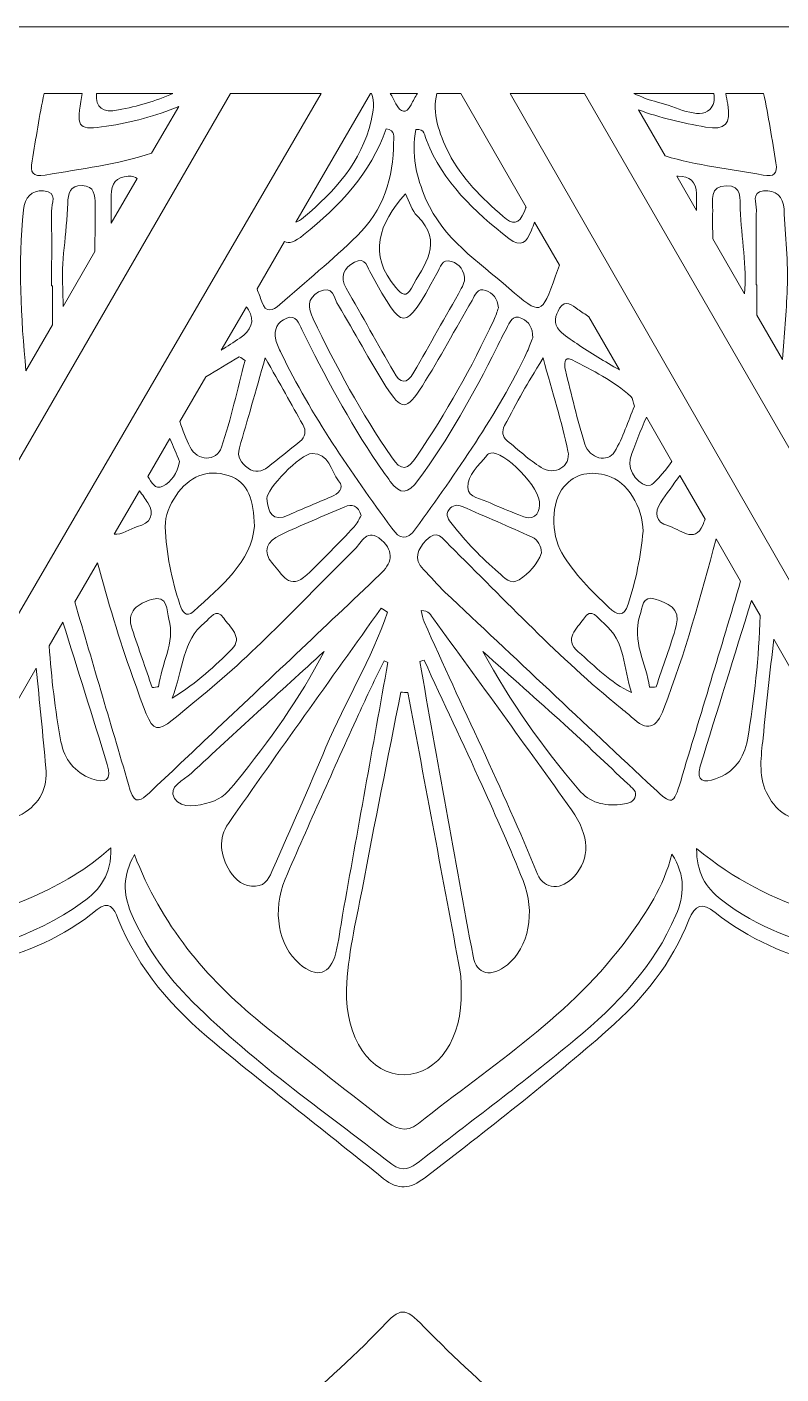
# Model space of a CAD drawing. Extents: x 13 to 5563, y -794 to -206.
# Drawn here: x 3847.6 to 4013.6, y -502.4 to -205.7 of the extents above; entities that cross this region are included whole.
import ezdxf

# ---------------------------------------------------------------- set-up
doc = ezdxf.new("R2010")
doc.units = 0
doc.header["$MEASUREMENT"] = 0
doc.layers.add('Layer 1', color=7, linetype='Continuous')

msp = doc.modelspace()

# ---------------------------------------------------------------- linework, layer by layer
at = {"layer": 'Layer 1', "lineweight": 0}
msp.add_lwpolyline([(3444.75, -794.32), (4419.25, -794.32), (4419.25, -205.68), (3444.75, -205.68), (3444.75, -794.32)], dxfattribs=at)
for points, knots in [([(3459.37, -220.3), (3459.37, -220.3), (3614.74, -220.3), (3614.74, -220.3), (3614.74, -220.3), (3751.76, -457.78), (3751.76, -457.78), (3751.77, -457.79), (3751.77, -457.79), (3751.77, -457.79), (3752.13, -458.41), (3752.79, -458.79), (3753.5, -458.79), (3754.22, -458.79), (3754.88, -458.41), (3755.24, -457.78), (3755.24, -457.78), (3892.45, -220.3), (3892.45, -220.3), (3892.45, -220.3), (3912.35, -220.3), (3912.35, -220.3), (3912.35, -220.3), (3766.42, -471.24), (3766.42, -471.24), (3766.42, -471.24), (3763.7, -475.92), (3763.7, -475.92), (3763.7, -475.92), (3762.06, -478.61), (3762.06, -478.61), (3761.63, -479.31), (3761.62, -480.2), (3762.04, -480.91), (3762.04, -480.91), (3763.36, -483.19), (3763.36, -483.19), (3763.36, -483.19), (3924.76, -760.62), (3924.76, -760.62), (3924.76, -760.62), (3931.46, -772.15), (3931.46, -772.15), (3931.86, -772.84), (3932.61, -773.27), (3933.41, -773.27), (3933.41, -773.27), (3933.41, -773.27), (3933.41, -773.27), (3934.22, -773.27), (3934.96, -772.84), (3935.36, -772.14), (3935.36, -772.14), (3942.02, -760.52), (3942.02, -760.52), (3942.02, -760.52), (4100.5, -483.93), (4100.5, -483.93), (4100.52, -483.88), (4100.55, -483.84), (4100.57, -483.79), (4100.57, -483.79), (4102.04, -480.76), (4102.04, -480.76), (4102.35, -480.14), (4102.34, -479.4), (4102.03, -478.78), (4102.03, -478.78), (4101.08, -476.85), (4101.08, -476.85), (4101.06, -476.81), (4101.04, -476.77), (4101.01, -476.73), (4101.01, -476.73), (3954.02, -220.3), (3954.02, -220.3), (3954.02, -220.3), (3970.38, -220.3), (3970.38, -220.3), (3970.38, -220.3), (4108.15, -459.06), (4108.15, -459.06), (4108.15, -459.06), (4108.15, -459.06), (4108.15, -459.07), (4108.51, -459.68), (4109.17, -460.06), (4109.88, -460.06), (4110.6, -460.06), (4111.26, -459.68), (4111.62, -459.06), (4111.62, -459.06), (4249.57, -220.3), (4249.57, -220.3), (4249.57, -220.3), (4404.63, -220.3), (4404.63, -220.3), (4404.63, -220.3), (4404.63, -243.59), (4404.63, -243.59), (4404.63, -243.59), (4267.88, -243.45), (4267.88, -243.45), (4267.88, -243.45), (4265.52, -243.45), (4265.52, -243.45), (4265.52, -243.45), (4265.52, -243.45), (4265.52, -243.45), (4264.79, -243.45), (4264.11, -243.85), (4263.76, -244.5), (4263.76, -244.5), (4262.44, -246.93), (4262.44, -246.93), (4262.44, -246.93), (4260.02, -251.16), (4260.02, -251.16), (4260.02, -251.16), (4114.9, -505.7), (4114.9, -505.7), (4114.54, -506.32), (4114.55, -507.09), (4114.91, -507.71), (4115.27, -508.32), (4115.93, -508.7), (4116.64, -508.7), (4116.64, -508.7), (4116.66, -508.7), (4116.66, -508.7), (4116.66, -508.7), (4404.63, -507.15), (4404.63, -507.15), (4404.63, -507.15), (4404.63, -536.28), (4404.63, -536.28), (4404.63, -536.28), (4402.11, -536.29), (4402.11, -536.29), (4402.11, -536.29), (4104.84, -537.49), (4104.84, -537.49), (4104.78, -537.49), (4104.73, -537.49), (4104.68, -537.5), (4104.68, -537.5), (4101.6, -537.73), (4101.6, -537.73), (4100.92, -537.78), (4100.29, -538.14), (4099.91, -538.72), (4099.91, -538.72), (4098.81, -540.36), (4098.81, -540.36), (4098.78, -540.4), (4098.76, -540.44), (4098.74, -540.48), (4098.74, -540.48), (4095.26, -546.45), (4095.26, -546.45), (4095.26, -546.45), (3959.86, -779.7), (3959.86, -779.7), (3959.86, -779.7), (3905.02, -779.7), (3905.02, -779.7), (3905.02, -779.7), (3766.73, -541.28), (3766.73, -541.28), (3766.7, -541.23), (3766.68, -541.19), (3766.65, -541.15), (3766.65, -541.15), (3764.92, -538.58), (3764.92, -538.58), (3764.53, -538.01), (3763.9, -537.65), (3763.21, -537.6), (3763.21, -537.6), (3761.23, -537.47), (3761.23, -537.47), (3761.19, -537.46), (3761.14, -537.46), (3761.09, -537.46), (3761.09, -537.46), (3754.18, -537.43), (3754.18, -537.43), (3754.18, -537.43), (3459.37, -536.12), (3459.37, -536.12), (3459.37, -536.12), (3459.37, -507.13), (3459.37, -507.13), (3459.37, -507.13), (3746.9, -508.68), (3746.9, -508.68), (3746.9, -508.68), (3746.91, -508.68), (3746.91, -508.68), (3747.62, -508.68), (3748.28, -508.3), (3748.64, -507.69), (3749.01, -507.07), (3749.01, -506.3), (3748.65, -505.68), (3748.65, -505.68), (3603.54, -251.16), (3603.54, -251.16), (3603.54, -251.16), (3601.15, -246.97), (3601.15, -246.97), (3601.15, -246.97), (3599.81, -244.5), (3599.81, -244.5), (3599.46, -243.85), (3598.78, -243.45), (3598.04, -243.45), (3598.04, -243.45), (3598.04, -243.45), (3598.04, -243.45), (3598.04, -243.45), (3595.68, -243.45), (3595.68, -243.45), (3595.68, -243.45), (3459.37, -243.59), (3459.37, -243.59), (3459.37, -243.59), (3459.37, -220.3), (3459.37, -220.3)], [0, 0, 0, 0, 1, 1, 1, 2, 2, 2, 3, 3, 3, 4, 4, 4, 5, 5, 5, 6, 6, 6, 7, 7, 7, 8, 8, 8, 9, 9, 9, 10, 10, 10, 11, 11, 11, 12, 12, 12, 13, 13, 13, 14, 14, 14, 15, 15, 15, 16, 16, 16, 17, 17, 17, 18, 18, 18, 19, 19, 19, 20, 20, 20, 21, 21, 21, 22, 22, 22, 23, 23, 23, 24, 24, 24, 25, 25, 25, 26, 26, 26, 27, 27, 27, 28, 28, 28, 29, 29, 29, 30, 30, 30, 31, 31, 31, 32, 32, 32, 33, 33, 33, 34, 34, 34, 35, 35, 35, 36, 36, 36, 37, 37, 37, 38, 38, 38, 39, 39, 39, 40, 40, 40, 41, 41, 41, 42, 42, 42, 43, 43, 43, 44, 44, 44, 45, 45, 45, 46, 46, 46, 47, 47, 47, 48, 48, 48, 49, 49, 49, 50, 50, 50, 51, 51, 51, 52, 52, 52, 53, 53, 53, 54, 54, 54, 55, 55, 55, 56, 56, 56, 57, 57, 57, 58, 58, 58, 59, 59, 59, 60, 60, 60, 61, 61, 61, 62, 62, 62, 63, 63, 63, 64, 64, 64, 65, 65, 65, 66, 66, 66, 67, 67, 67, 68, 68, 68, 69, 69, 69, 70, 70, 70, 71, 71, 71, 72, 72, 72, 73, 73, 73, 74, 74, 74, 75, 75, 75, 76, 76, 76, 76]), ([(3865.1, -227.55), (3870.64, -226.69), (3875.98, -225.33), (3881.02, -223.19), (3881.02, -223.19), (3875.06, -233.51), (3875.06, -233.51), (3867.47, -235.94), (3859.51, -236.97), (3851.65, -238.29), (3848.76, -238.78), (3848.31, -237.8), (3848.75, -235.19), (3849.59, -230.22), (3850.33, -225.22), (3851.37, -220.3), (3851.37, -220.3), (3859.75, -220.3), (3859.75, -220.3), (3859.64, -220.89), (3859.54, -221.48), (3859.45, -222.07), (3858.53, -227.99), (3859.06, -228.48), (3865.1, -227.55)], [0, 0, 0, 0, 1, 1, 1, 2, 2, 2, 3, 3, 3, 4, 4, 4, 5, 5, 5, 6, 6, 6, 7, 7, 7, 8, 8, 8, 8]), ([(3879.74, -220.3), (3875.98, -222.05), (3871.93, -223.15), (3867.74, -223.96), (3864.33, -224.63), (3862.64, -223.52), (3862.9, -220.3), (3862.9, -220.3), (3879.74, -220.3), (3879.74, -220.3)], [0, 0, 0, 0, 1, 1, 1, 2, 2, 2, 3, 3, 3, 3]), ([(3923.28, -220.3), (3923.28, -220.3), (3923.5, -220.3), (3923.5, -220.3), (3924.21, -222.22), (3923.86, -224.27), (3923.37, -226.34), (3921.25, -235.42), (3915.4, -241.87), (3908.53, -247.63), (3907.88, -248.17), (3907.31, -248.51), (3906.8, -248.64), (3906.8, -248.64), (3923.28, -220.3), (3923.28, -220.3)], [0, 0, 0, 0, 1, 1, 1, 2, 2, 2, 3, 3, 3, 4, 4, 4, 5, 5, 5, 5]), ([(3928.86, -222.62), (3928.45, -221.84), (3928.02, -221.07), (3927.6, -220.3), (3927.6, -220.3), (3933.56, -220.3), (3933.56, -220.3), (3933.09, -221.12), (3932.63, -221.96), (3932.2, -222.81), (3931.07, -225.03), (3929.87, -224.51), (3928.86, -222.62)], [0, 0, 0, 0, 1, 1, 1, 2, 2, 2, 3, 3, 3, 4, 4, 4, 4]), ([(3957.12, -246.35), (3955.98, -249.28), (3954.52, -249.24), (3952.43, -247.41), (3947.77, -243.34), (3943.34, -239.08), (3940.49, -233.44), (3938.27, -229.03), (3936.82, -224.69), (3937.84, -220.3), (3937.84, -220.3), (3943.13, -220.3), (3943.13, -220.3), (3943.13, -220.3), (3957.49, -245.35), (3957.49, -245.35), (3957.37, -245.69), (3957.25, -246.02), (3957.12, -246.35)], [0, 0, 0, 0, 1, 1, 1, 2, 2, 2, 3, 3, 3, 4, 4, 4, 5, 5, 5, 6, 6, 6, 6]), ([(3997.94, -223.87), (3995.52, -226.19), (3990.37, -223.19), (3986.47, -222.24), (3984.6, -221.79), (3982.85, -221.12), (3981.2, -220.3), (3981.2, -220.3), (3998.86, -220.3), (3998.86, -220.3), (3999.04, -221.73), (3998.86, -222.99), (3997.94, -223.87)], [0, 0, 0, 0, 1, 1, 1, 2, 2, 2, 3, 3, 3, 4, 4, 4, 4]), ([(3997, -227.73), (4001.47, -228.52), (4002.63, -227), (4001.9, -222.72), (4001.76, -221.91), (4001.61, -221.1), (4001.46, -220.3), (4001.46, -220.3), (4009.81, -220.3), (4009.81, -220.3), (4010.88, -225.36), (4011.67, -230.48), (4012.51, -235.59), (4012.93, -238.14), (4012.1, -238.73), (4009.7, -238.3), (4002.47, -237.02), (3995.13, -236.15), (3988.09, -234.1), (3988.09, -234.1), (3982.23, -223.94), (3982.23, -223.94), (3986.97, -225.69), (3991.93, -226.83), (3997, -227.73)], [0, 0, 0, 0, 1, 1, 1, 2, 2, 2, 3, 3, 3, 4, 4, 4, 5, 5, 5, 6, 6, 6, 7, 7, 7, 8, 8, 8, 8]), ([(3904.3, -252.94), (3905.32, -253.49), (3906.6, -253.03), (3908.5, -251.5), (3916.45, -245.1), (3923.31, -237.94), (3926.71, -228.09), (3928.81, -228.47), (3928.34, -229.98), (3928.34, -231.02), (3928.34, -238.93), (3925.99, -246.1), (3920.3, -251.67), (3914.89, -256.98), (3908.99, -261.77), (3903.32, -266.81), (3901.72, -268.23), (3900.19, -268.8), (3899.3, -266.24), (3898.97, -265.27), (3898.61, -264.3), (3898.26, -263.33), (3898.26, -263.33), (3904.3, -252.94), (3904.3, -252.94)], [0, 0, 0, 0, 1, 1, 1, 2, 2, 2, 3, 3, 3, 4, 4, 4, 5, 5, 5, 6, 6, 6, 7, 7, 7, 8, 8, 8, 8]), ([(3963.99, -260.47), (3960.92, -269.22), (3960.76, -269.38), (3953.7, -263.2), (3946.99, -257.31), (3939.22, -252.36), (3935.46, -243.65), (3933.32, -238.69), (3932.2, -233.66), (3933.26, -228.23), (3935.26, -228.06), (3935.17, -229.67), (3935.56, -230.65), (3939.23, -239.86), (3946.09, -246.36), (3953.71, -252.26), (3956.42, -254.36), (3957.61, -253.17), (3958.69, -250.47), (3958.93, -249.87), (3959.16, -249.27), (3959.39, -248.67), (3959.39, -248.67), (3964.83, -258.15), (3964.83, -258.15), (3964.55, -258.92), (3964.26, -259.69), (3963.99, -260.47)], [0, 0, 0, 0, 1, 1, 1, 2, 2, 2, 3, 3, 3, 4, 4, 4, 5, 5, 5, 6, 6, 6, 7, 7, 7, 8, 8, 8, 9, 9, 9, 9]), ([(3866.15, -242.73), (3866.13, -240.18), (3867.3, -238.67), (3869.88, -238.56), (3870.88, -238.51), (3871.49, -238.71), (3871.85, -239.06), (3871.85, -239.06), (3866.16, -248.91), (3866.16, -248.91), (3866.17, -246.85), (3866.17, -244.79), (3866.15, -242.73)], [0, 0, 0, 0, 1, 1, 1, 2, 2, 2, 3, 3, 3, 4, 4, 4, 4]), ([(3991, -238.54), (3993.47, -238.49), (3995.01, -239.72), (3995.02, -242.38), (3995.03, -243.62), (3995.02, -244.87), (3995.02, -246.11), (3995.02, -246.11), (3990.67, -238.56), (3990.67, -238.56), (3990.77, -238.55), (3990.88, -238.54), (3991, -238.54)], [0, 0, 0, 0, 1, 1, 1, 2, 2, 2, 3, 3, 3, 4, 4, 4, 4]), ([(3847.39, -281.41), (3846.27, -269.64), (3845.63, -257.85), (3846.86, -245.99), (3847.14, -243.19), (3848.56, -241.62), (3851.25, -241.78), (3854.57, -241.97), (3852.99, -244.59), (3853.01, -246.27), (3853.08, -251.74), (3853.04, -257.22), (3853.04, -262.7), (3853.11, -262.7), (3853.18, -262.7), (3853.25, -262.7), (3853.25, -265.57), (3853.24, -268.43), (3853.23, -271.3), (3853.23, -271.3), (3847.39, -281.41), (3847.39, -281.41)], [0, 0, 0, 0, 1, 1, 1, 2, 2, 2, 3, 3, 3, 4, 4, 4, 5, 5, 5, 6, 6, 6, 7, 7, 7, 7]), ([(3855.58, -267.23), (3855.55, -265.93), (3855.53, -264.57), (3855.51, -263.13), (3855.01, -257.84), (3856.41, -251.21), (3856.59, -244.51), (3856.64, -242.41), (3857.03, -240.51), (3859.74, -240.6), (3862.48, -240.7), (3862.62, -242.77), (3862.65, -244.77), (3862.68, -248.23), (3862.58, -251.7), (3862.55, -255.17), (3862.55, -255.17), (3855.58, -267.23), (3855.58, -267.23)], [0, 0, 0, 0, 1, 1, 1, 2, 2, 2, 3, 3, 3, 4, 4, 4, 5, 5, 5, 6, 6, 6, 6]), ([(3932.24, -263.18), (3931.1, -265.28), (3930.23, -264.75), (3928.83, -263.09), (3922.61, -255.7), (3925.1, -249.13), (3930.93, -242.4), (3931.87, -244.24), (3932.35, -246.13), (3933.53, -247.29), (3939.52, -253.2), (3934.99, -258.1), (3932.24, -263.18)], [0, 0, 0, 0, 1, 1, 1, 2, 2, 2, 3, 3, 3, 4, 4, 4, 4]), ([(3998.61, -252.33), (3998.58, -250.28), (3998.56, -248.23), (3998.59, -246.18), (3998.62, -243.87), (3997.79, -240.69), (4001.64, -240.65), (4005.13, -240.62), (4004.57, -243.59), (4004.65, -245.75), (4004.91, -252.16), (4006.12, -258.51), (4005.63, -264.49), (4005.63, -264.49), (3998.61, -252.33), (3998.61, -252.33)], [0, 0, 0, 0, 1, 1, 1, 2, 2, 2, 3, 3, 3, 4, 4, 4, 5, 5, 5, 5]), ([(4008.34, -269.19), (4008.31, -266.94), (4008.29, -264.7), (4008.29, -262.46), (4008.25, -262.46), (4008.22, -262.46), (4008.19, -262.46), (4008.19, -256.98), (4008.14, -251.5), (4008.21, -246.02), (4008.23, -244.46), (4006.99, -242.08), (4009.8, -241.8), (4012.46, -241.54), (4014.17, -242.98), (4014.3, -245.83), (4014.59, -251.65), (4015.27, -257.49), (4015.01, -263.29), (4014.79, -268.5), (4014.38, -273.7), (4013.94, -278.9), (4013.94, -278.9), (4008.34, -269.19), (4008.34, -269.19)], [0, 0, 0, 0, 1, 1, 1, 2, 2, 2, 3, 3, 3, 4, 4, 4, 5, 5, 5, 6, 6, 6, 7, 7, 7, 8, 8, 8, 8]), ([(3943.24, -263.32), (3939.78, -269.47), (3936.27, -275.59), (3932.8, -281.74), (3931.23, -284.52), (3929.81, -284.25), (3928.35, -281.66), (3924.88, -275.51), (3921.39, -269.38), (3917.91, -263.24), (3916.47, -260.68), (3917.4, -258.69), (3919.72, -257.49), (3922.23, -256.18), (3922.61, -258.74), (3923.38, -260.09), (3930.61, -272.83), (3930.44, -273.31), (3937.87, -260.01), (3938.58, -258.74), (3938.94, -256.56), (3941.11, -257.31), (3942.81, -257.9), (3944.02, -259.28), (3943.96, -261.57), (3943.78, -262.03), (3943.59, -262.72), (3943.24, -263.32)], [0, 0, 0, 0, 1, 1, 1, 2, 2, 2, 3, 3, 3, 4, 4, 4, 5, 5, 5, 6, 6, 6, 7, 7, 7, 8, 8, 8, 9, 9, 9, 9]), ([(3950.39, -270.28), (3945.52, -280.7), (3939.87, -290.68), (3933.45, -300.24), (3931.38, -303.3), (3930.09, -303.65), (3927.84, -300.37), (3921.22, -290.72), (3915.65, -280.5), (3910.62, -269.95), (3909.49, -267.59), (3909.21, -265.47), (3911.83, -264.05), (3915.03, -262.31), (3915.25, -265.53), (3916.18, -267.06), (3919.76, -272.94), (3922.98, -279.05), (3926.66, -284.87), (3930.05, -290.24), (3931.19, -290.23), (3934.67, -284.71), (3938.52, -278.58), (3941.95, -272.19), (3945.61, -265.94), (3946.28, -264.79), (3946.75, -263.01), (3948.63, -263.71), (3950.16, -264.28), (3951.25, -265.48), (3951.41, -267.57), (3951.14, -268.31), (3950.83, -269.33), (3950.39, -270.28)], [0, 0, 0, 0, 1, 1, 1, 2, 2, 2, 3, 3, 3, 4, 4, 4, 5, 5, 5, 6, 6, 6, 7, 7, 7, 8, 8, 8, 9, 9, 9, 10, 10, 10, 11, 11, 11, 11]), ([(3968.66, -275.43), (3967.34, -274.55), (3965.98, -273.67), (3964.88, -272.55), (3963.39, -271.03), (3963.92, -269.2), (3964.88, -267.65), (3966.22, -265.47), (3967.69, -267.09), (3968.88, -267.88), (3969.7, -268.43), (3970.51, -268.96), (3971.33, -269.5), (3971.33, -269.5), (3978.04, -281.2), (3978.04, -281.2), (3974.85, -279.39), (3971.72, -277.48), (3968.66, -275.43)], [0, 0, 0, 0, 1, 1, 1, 2, 2, 2, 3, 3, 3, 4, 4, 4, 5, 5, 5, 6, 6, 6, 6]), ([(3895.92, -267.35), (3896.07, -267.52), (3896.21, -267.71), (3896.36, -267.95), (3897.89, -270.47), (3896.96, -272.52), (3894.48, -274.2), (3893.12, -275.12), (3891.76, -276.01), (3890.38, -276.88), (3890.38, -276.88), (3895.92, -267.35), (3895.92, -267.35)], [0, 0, 0, 0, 1, 1, 1, 2, 2, 2, 3, 3, 3, 4, 4, 4, 4]), ([(3957.75, -277.19), (3951.13, -291.19), (3942.15, -303.69), (3933.18, -316.21), (3931.24, -318.9), (3929.71, -318.54), (3927.91, -316.05), (3918.97, -303.72), (3910.21, -291.29), (3903.59, -277.5), (3903.13, -276.55), (3902.65, -275.58), (3902.39, -274.56), (3901.83, -272.34), (3902.81, -270.61), (3904.79, -269.81), (3906.91, -268.95), (3907.46, -270.98), (3908.13, -272.32), (3913.17, -282.47), (3918.47, -292.47), (3924.83, -301.87), (3925.72, -303.19), (3926.7, -304.45), (3927.6, -305.76), (3929.74, -308.86), (3931.57, -308.44), (3933.69, -305.58), (3940.46, -296.44), (3945.92, -286.54), (3951.01, -276.41), (3951.72, -274.98), (3952.37, -273.52), (3953.16, -272.15), (3953.91, -270.85), (3954.42, -268.86), (3956.6, -269.87), (3958.13, -270.58), (3958.99, -271.93), (3958.96, -274.12), (3958.65, -274.91), (3958.27, -276.09), (3957.75, -277.19)], [0, 0, 0, 0, 1, 1, 1, 2, 2, 2, 3, 3, 3, 4, 4, 4, 5, 5, 5, 6, 6, 6, 7, 7, 7, 8, 8, 8, 9, 9, 9, 10, 10, 10, 11, 11, 11, 12, 12, 12, 13, 13, 13, 14, 14, 14, 14]), ([(3886.96, -282.76), (3889.42, -281.27), (3891.9, -279.8), (3894.36, -278.3), (3894.78, -278.59), (3895.2, -278.87), (3895.62, -279.15), (3893.94, -285.52), (3892.55, -291.99), (3890.45, -298.21), (3889.35, -301.49), (3885.11, -301.36), (3883.51, -298.2), (3882.61, -296.41), (3881.92, -294.51), (3881.23, -292.61), (3881.23, -292.61), (3886.96, -282.76), (3886.96, -282.76)], [0, 0, 0, 0, 1, 1, 1, 2, 2, 2, 3, 3, 3, 4, 4, 4, 5, 5, 5, 6, 6, 6, 6]), ([(3896.29, -302.84), (3894.74, -301.73), (3893.79, -300.44), (3894.39, -298.37), (3896.16, -292.31), (3897.87, -286.24), (3900.07, -278.52), (3903.36, -284.39), (3905.83, -288.83), (3908.33, -293.24), (3909.15, -294.7), (3908.96, -295.96), (3907.69, -297), (3905.36, -298.89), (3903.02, -300.76), (3900.66, -302.61), (3899.28, -303.68), (3897.82, -303.95), (3896.29, -302.84)], [0, 0, 0, 0, 1, 1, 1, 2, 2, 2, 3, 3, 3, 4, 4, 4, 5, 5, 5, 6, 6, 6, 6]), ([(3966.73, -299.12), (3967.44, -302.48), (3963.79, -304.61), (3960.8, -302.7), (3958.15, -301), (3955.79, -298.83), (3953.35, -296.81), (3952.26, -295.91), (3952.11, -294.74), (3952.78, -293.49), (3954.11, -291), (3955.41, -288.5), (3956.8, -286.05), (3957.98, -283.95), (3959.26, -281.91), (3961.25, -278.59), (3963.36, -286.32), (3965.36, -292.65), (3966.73, -299.12)], [0, 0, 0, 0, 1, 1, 1, 2, 2, 2, 3, 3, 3, 4, 4, 4, 5, 5, 5, 6, 6, 6, 6]), ([(3981.34, -289.23), (3979.96, -292.52), (3978.87, -296.11), (3977, -299.24), (3975.5, -301.76), (3971.44, -300.77), (3970.43, -297.56), (3968.75, -292.2), (3967.5, -286.7), (3966.15, -281.24), (3965.88, -280.13), (3965.76, -278.03), (3967.63, -279.01), (3972.13, -281.35), (3976.76, -283.58), (3980.57, -287.05), (3981.01, -287.45), (3981.03, -288.31), (3981.34, -289.23)], [0, 0, 0, 0, 1, 1, 1, 2, 2, 2, 3, 3, 3, 4, 4, 4, 5, 5, 5, 6, 6, 6, 6]), ([(3984.88, -306.63), (3982.69, -307.15), (3979.66, -303.51), (3980.43, -300.84), (3981.35, -297.68), (3982.75, -294.66), (3984, -291.6), (3984, -291.6), (3989.62, -301.41), (3989.62, -301.41), (3987.58, -304.09), (3985.48, -306.48), (3984.88, -306.63)], [0, 0, 0, 0, 1, 1, 1, 2, 2, 2, 3, 3, 3, 4, 4, 4, 4]), ([(3879.08, -296.31), (3879.81, -298.06), (3880.52, -299.77), (3881.21, -301.4), (3880.61, -304), (3879.42, -305.87), (3877.55, -306.82), (3875.73, -307.74), (3875.06, -305.86), (3874.2, -304.71), (3874.2, -304.71), (3879.08, -296.31), (3879.08, -296.31)], [0, 0, 0, 0, 1, 1, 1, 2, 2, 2, 3, 3, 3, 4, 4, 4, 4]), ([(3910.37, -299.62), (3914.16, -299.54), (3914.47, -303.44), (3916.22, -305.62), (3917.64, -307.39), (3916.14, -308.47), (3914.56, -309.16), (3911.49, -310.5), (3908.38, -311.73), (3905.35, -313.14), (3901.51, -314.93), (3900.76, -312.55), (3900.4, -309.54), (3900.26, -307.56), (3907.79, -299.67), (3910.37, -299.62)], [0, 0, 0, 0, 1, 1, 1, 2, 2, 2, 3, 3, 3, 4, 4, 4, 5, 5, 5, 5]), ([(3944.68, -307.12), (3944.61, -304.3), (3947.15, -302.25), (3948.84, -300.04), (3949.03, -299.79), (3949.4, -299.6), (3949.73, -299.52), (3952.37, -298.87), (3960.97, -307.18), (3960.49, -310.97), (3960.37, -313.09), (3959.21, -314.69), (3955.88, -313.16), (3953.81, -312.21), (3951.61, -311.51), (3949.58, -310.5), (3947.77, -309.59), (3944.74, -309.42), (3944.68, -307.12)], [0, 0, 0, 0, 1, 1, 1, 2, 2, 2, 3, 3, 3, 4, 4, 4, 5, 5, 5, 6, 6, 6, 6]), ([(3884.26, -334.44), (3882.65, -335.93), (3881.73, -334.33), (3881.27, -332.92), (3879.48, -327.34), (3878.22, -321.63), (3878.06, -315.77), (3877.99, -313.29), (3879.01, -310.95), (3880.45, -308.85), (3883.29, -304.72), (3887.17, -302.96), (3891.94, -304.48), (3896.55, -305.95), (3897.47, -310.01), (3897.69, -315.6), (3897.02, -323.56), (3890.33, -328.83), (3884.26, -334.44)], [0, 0, 0, 0, 1, 1, 1, 2, 2, 2, 3, 3, 3, 4, 4, 4, 5, 5, 5, 6, 6, 6, 6]), ([(3979.99, -332.82), (3979.04, -335.73), (3977.53, -335.25), (3975.75, -333.55), (3971.91, -329.88), (3968.1, -326.19), (3965.4, -321.54), (3962.87, -317.18), (3963, -310.37), (3965.81, -306.99), (3968.4, -303.87), (3971.85, -303.45), (3975.47, -304.52), (3979.75, -305.78), (3983.24, -311.47), (3983.25, -316.76), (3982.74, -322.23), (3981.7, -327.59), (3979.99, -332.82)], [0, 0, 0, 0, 1, 1, 1, 2, 2, 2, 3, 3, 3, 4, 4, 4, 5, 5, 5, 6, 6, 6, 6]), ([(3996.41, -315.38), (3994.63, -319.67), (3991.25, -316.21), (3988.72, -315.52), (3986.05, -314.8), (3985.64, -312.58), (3987.08, -310.48), (3988.48, -308.45), (3989.92, -306.46), (3991.38, -304.48), (3991.38, -304.48), (3996.9, -314.1), (3996.9, -314.1), (3996.74, -314.53), (3996.58, -314.96), (3996.41, -315.38)], [0, 0, 0, 0, 1, 1, 1, 2, 2, 2, 3, 3, 3, 4, 4, 4, 5, 5, 5, 5]), ([(3872.38, -307.83), (3873.01, -308.72), (3873.63, -309.61), (3874.24, -310.51), (3875.92, -312.98), (3874.72, -315.06), (3871.97, -315.73), (3870.35, -316.13), (3868.42, -317.64), (3866.81, -317.42), (3866.81, -317.42), (3872.38, -307.83), (3872.38, -307.83)], [0, 0, 0, 0, 1, 1, 1, 2, 2, 2, 3, 3, 3, 4, 4, 4, 4]), ([(3903.36, -317.58), (3907.98, -315.37), (3912.74, -313.46), (3917.44, -311.42), (3919.26, -310.63), (3920.51, -311.08), (3921.19, -313.27), (3920.72, -314.04), (3920.33, -315.07), (3919.63, -315.8), (3916.21, -319.38), (3912.81, -322.98), (3909.22, -326.37), (3905.41, -329.98), (3903.7, -326.11), (3901.73, -323.9), (3899.24, -321.12), (3900.55, -318.91), (3903.36, -317.58)], [0, 0, 0, 0, 1, 1, 1, 2, 2, 2, 3, 3, 3, 4, 4, 4, 5, 5, 5, 6, 6, 6, 6]), ([(3958.81, -318.04), (3960.16, -318.65), (3960.8, -319.95), (3960.92, -321.52), (3959.97, -324.06), (3958.13, -325.99), (3955.96, -327.44), (3954.06, -328.71), (3952.68, -326.87), (3951.42, -325.8), (3947.68, -322.61), (3944.26, -319.09), (3941.22, -315.21), (3940.45, -314.23), (3939.61, -313.21), (3940.58, -311.94), (3941.3, -311), (3942.32, -310.81), (3943.41, -311.28), (3948.55, -313.52), (3953.7, -315.72), (3958.81, -318.04)], [0, 0, 0, 0, 1, 1, 1, 2, 2, 2, 3, 3, 3, 4, 4, 4, 5, 5, 5, 6, 6, 6, 7, 7, 7, 7]), ([(3863.16, -323.69), (3865.44, -332.12), (3867.89, -340.51), (3870.85, -348.74), (3876.15, -363.5), (3874.53, -362.45), (3886.14, -352.97), (3898.21, -343.13), (3908.72, -331.59), (3919.81, -320.68), (3921.27, -319.24), (3922.53, -315.82), (3925.67, -318.68), (3928.63, -321.37), (3927.87, -323.88), (3925.31, -326.31), (3912.99, -337.97), (3900.68, -349.64), (3888.36, -361.3), (3883.74, -365.68), (3879.12, -370.05), (3874.49, -374.42), (3872.88, -375.94), (3871.32, -377.13), (3870.36, -373.86), (3866.28, -360.02), (3862.21, -346.17), (3858.14, -332.32), (3858.14, -332.32), (3863.16, -323.69), (3863.16, -323.69)], [0, 0, 0, 0, 1, 1, 1, 2, 2, 2, 3, 3, 3, 4, 4, 4, 5, 5, 5, 6, 6, 6, 7, 7, 7, 8, 8, 8, 9, 9, 9, 10, 10, 10, 10]), ([(3991.54, -371.77), (3989.95, -377.04), (3989.63, -377.12), (3985.63, -373.37), (3970.29, -358.98), (3954.96, -344.59), (3939.65, -330.16), (3937.98, -328.59), (3936.56, -326.77), (3934.93, -325.15), (3932.53, -322.74), (3933.72, -320.73), (3935.5, -318.73), (3937.89, -316.05), (3939.25, -318.53), (3940.63, -319.88), (3953, -331.99), (3964.78, -344.72), (3978.29, -355.64), (3979.11, -356.31), (3979.96, -356.95), (3980.73, -357.68), (3984.14, -360.91), (3986.15, -360.28), (3987.86, -355.8), (3992.52, -343.57), (3995.99, -331), (3999.36, -318.39), (3999.36, -318.39), (4004.74, -327.78), (4004.74, -327.78), (4000.39, -342.46), (3995.96, -357.11), (3991.54, -371.77)], [0, 0, 0, 0, 1, 1, 1, 2, 2, 2, 3, 3, 3, 4, 4, 4, 5, 5, 5, 6, 6, 6, 7, 7, 7, 8, 8, 8, 9, 9, 9, 10, 10, 10, 11, 11, 11, 11]), ([(3876.6, -350.99), (3876.12, -351.05), (3875.64, -351.12), (3875.17, -351.19), (3873.7, -346.89), (3872.24, -342.6), (3870.76, -338.31), (3869.36, -334.28), (3872.17, -332.65), (3875.05, -331.77), (3878.65, -330.67), (3878.37, -334.28), (3878.86, -336.11), (3880.27, -341.37), (3877.14, -345.97), (3876.6, -350.99)], [0, 0, 0, 0, 1, 1, 1, 2, 2, 2, 3, 3, 3, 4, 4, 4, 5, 5, 5, 5]), ([(3985.93, -331.69), (3988.5, -332.53), (3991.68, -333.73), (3990.58, -337.56), (3989.27, -342.11), (3987.62, -346.56), (3986.12, -351.05), (3985.65, -351.08), (3985.18, -351.1), (3984.71, -351.12), (3984, -345.84), (3980.69, -340.99), (3982.56, -335.31), (3983.11, -333.67), (3983.07, -330.75), (3985.93, -331.69)], [0, 0, 0, 0, 1, 1, 1, 2, 2, 2, 3, 3, 3, 4, 4, 4, 5, 5, 5, 5]), ([(4009.06, -335.32), (4008.71, -344.53), (4007.81, -353.65), (4006.23, -362.69), (4005.52, -366.78), (4003.25, -369.87), (3999.23, -371.31), (3996.77, -372.2), (3994.78, -371.95), (3995.84, -368.51), (3999.58, -356.33), (4003.36, -344.15), (4007.14, -331.97), (4007.14, -331.97), (4009.06, -335.32), (4009.06, -335.32)], [0, 0, 0, 0, 1, 1, 1, 2, 2, 2, 3, 3, 3, 4, 4, 4, 5, 5, 5, 5]), ([(3892.72, -342.71), (3889.07, -346.38), (3885.24, -350), (3879.57, -353.52), (3882.1, -347.04), (3881.77, -340.87), (3886.75, -336.88), (3887.93, -335.94), (3889.28, -333.4), (3890.92, -335.87), (3892.21, -337.81), (3895.31, -340.1), (3892.72, -342.71)], [0, 0, 0, 0, 1, 1, 1, 2, 2, 2, 3, 3, 3, 4, 4, 4, 4]), ([(3913.44, -364.33), (3909.69, -373.3), (3905.69, -382.16), (3901.78, -391.05), (3901.01, -392.83), (3900.35, -394.81), (3897.94, -394.94), (3895.36, -395.08), (3893.6, -393.69), (3892.3, -391.63), (3890.12, -388.19), (3889.68, -384.37), (3891.96, -381.1), (3903.05, -365.21), (3914.37, -349.48), (3925.61, -333.69), (3926.07, -333.99), (3926.53, -334.29), (3927, -334.58), (3923.51, -344.95), (3917.65, -354.28), (3913.44, -364.33)], [0, 0, 0, 0, 1, 1, 1, 2, 2, 2, 3, 3, 3, 4, 4, 4, 5, 5, 5, 6, 6, 6, 7, 7, 7, 7]), ([(3967.49, -378.12), (3971.61, -383.94), (3971.58, -388.84), (3968.16, -392.69), (3965.37, -395.84), (3961.53, -395.86), (3960.04, -392.25), (3952.32, -373.47), (3943.27, -355.29), (3935.08, -336.72), (3934.75, -335.97), (3934.65, -335.12), (3934.42, -334.23), (3936.09, -334.14), (3936.52, -335.27), (3937.09, -336.05), (3947.26, -350.05), (3957.49, -364), (3967.49, -378.12)], [0, 0, 0, 0, 1, 1, 1, 2, 2, 2, 3, 3, 3, 4, 4, 4, 5, 5, 5, 6, 6, 6, 6]), ([(3980.71, -352.29), (3976.01, -350.09), (3972.69, -346.46), (3968.99, -343.3), (3965.64, -340.45), (3968.82, -338.15), (3970.11, -336.08), (3971.93, -333.17), (3973.32, -336.02), (3974.6, -337.03), (3979.49, -340.9), (3978.91, -347.04), (3980.71, -352.29)], [0, 0, 0, 0, 1, 1, 1, 2, 2, 2, 3, 3, 3, 4, 4, 4, 4]), ([(3855.53, -336.81), (3858.79, -347.24), (3862.05, -357.68), (3865.3, -368.12), (3866.36, -371.52), (3864.91, -372.41), (3861.87, -371.26), (3858.1, -369.85), (3855.83, -367.02), (3855.1, -363.1), (3853.79, -356.12), (3852.98, -349.09), (3852.51, -342), (3852.51, -342), (3855.53, -336.81), (3855.53, -336.81)], [0, 0, 0, 0, 1, 1, 1, 2, 2, 2, 3, 3, 3, 4, 4, 4, 5, 5, 5, 5]), ([(4020.89, -355.96), (4021.44, -360.84), (4022.02, -365.71), (4022.6, -370.59), (4022.64, -370.94), (4022.7, -371.29), (4022.68, -371.64), (4022.52, -374.74), (4024.54, -379), (4019.62, -379.91), (4015.3, -380.71), (4012.24, -378.11), (4010.42, -374.27), (4008.6, -370.41), (4009.27, -366.26), (4009.68, -362.28), (4010.42, -355.02), (4011.22, -347.76), (4012.03, -340.5), (4012.03, -340.5), (4020.89, -355.96), (4020.89, -355.96)], [0, 0, 0, 0, 1, 1, 1, 2, 2, 2, 3, 3, 3, 4, 4, 4, 5, 5, 5, 6, 6, 6, 7, 7, 7, 7]), ([(3893.73, -371.9), (3892.16, -373.84), (3890.51, -375.76), (3888, -376.45), (3885.25, -377.21), (3881.68, -378.11), (3880.11, -375.59), (3878.47, -372.97), (3882.16, -371.6), (3883.77, -370.09), (3893.43, -361.04), (3903.26, -352.17), (3913.03, -343.24), (3907.65, -353.65), (3900.95, -362.96), (3893.73, -371.9)], [0, 0, 0, 0, 1, 1, 1, 2, 2, 2, 3, 3, 3, 4, 4, 4, 5, 5, 5, 5]), ([(3981.47, -375.44), (3980.91, -376.63), (3979.51, -376.81), (3978.25, -376.94), (3974.7, -377.3), (3971.49, -376.53), (3969.12, -373.73), (3961.14, -364.32), (3954.02, -354.28), (3948, -343.27), (3953.99, -348.62), (3960.02, -353.93), (3965.96, -359.33), (3970.66, -363.62), (3975.28, -368.01), (3979.9, -372.4), (3980.75, -373.21), (3982.14, -374.01), (3981.47, -375.44)], [0, 0, 0, 0, 1, 1, 1, 2, 2, 2, 3, 3, 3, 4, 4, 4, 5, 5, 5, 6, 6, 6, 6]), ([(3849.64, -346.93), (3850.38, -354.24), (3851.1, -361.55), (3851.78, -368.86), (3852.19, -373.28), (3850.5, -376.77), (3846.53, -379.04), (3844.39, -380.26), (3842.22, -380.68), (3840.01, -379.38), (3837.96, -378.18), (3838.18, -376.1), (3838.37, -374.17), (3838.68, -371), (3839.01, -367.83), (3839.33, -364.66), (3839.33, -364.66), (3849.64, -346.93), (3849.64, -346.93)], [0, 0, 0, 0, 1, 1, 1, 2, 2, 2, 3, 3, 3, 4, 4, 4, 5, 5, 5, 6, 6, 6, 6]), ([(3927.07, -345.64), (3923.75, -364.19), (3920.42, -382.74), (3917.1, -401.29), (3916.61, -404.06), (3916.28, -406.87), (3915.61, -409.6), (3914.41, -414.45), (3911.39, -415.31), (3907.59, -412.02), (3903.03, -408.08), (3901.49, -400.37), (3904.47, -393.38), (3909.66, -381.22), (3915.17, -369.19), (3920.6, -357.13), (3922.39, -353.14), (3924.34, -349.23), (3926.22, -345.28), (3926.22, -345.28), (3927.07, -345.64), (3927.07, -345.64)], [0, 0, 0, 0, 1, 1, 1, 2, 2, 2, 3, 3, 3, 4, 4, 4, 5, 5, 5, 6, 6, 6, 7, 7, 7, 7]), ([(3935.04, -345.11), (3939.3, -354.33), (3943.64, -363.52), (3947.82, -372.77), (3950.94, -379.68), (3954.03, -386.62), (3956.84, -393.65), (3959.65, -400.66), (3958.04, -408.47), (3953.4, -412.22), (3949.85, -415.09), (3946.6, -414.47), (3945.83, -410.34), (3941.79, -388.72), (3937.98, -367.07), (3934.08, -345.43), (3934.4, -345.32), (3934.72, -345.22), (3935.04, -345.11)], [0, 0, 0, 0, 1, 1, 1, 2, 2, 2, 3, 3, 3, 4, 4, 4, 5, 5, 5, 6, 6, 6, 6]), ([(3942.99, -413.76), (3943.24, -415.14), (3943.18, -416.58), (3943.23, -417.99), (3943.58, -428.34), (3938.14, -436.37), (3930.74, -436.47), (3923.19, -436.56), (3917.62, -428.33), (3917.97, -417.69), (3918.22, -410.22), (3919.99, -402.99), (3921.38, -395.7), (3924.13, -381.17), (3927.07, -366.68), (3929.93, -352.17), (3930.45, -352.21), (3930.97, -352.25), (3931.48, -352.29), (3935.33, -372.77), (3939.18, -393.26), (3942.99, -413.76)], [0, 0, 0, 0, 1, 1, 1, 2, 2, 2, 3, 3, 3, 4, 4, 4, 5, 5, 5, 6, 6, 6, 7, 7, 7, 7]), ([(3815.13, -406.29), (3826.69, -404.54), (3838.11, -402.04), (3849.05, -397.19), (3855.05, -394.54), (3860.66, -391.32), (3866.05, -386.51), (3866.32, -392.3), (3863.68, -395.69), (3859.85, -398.46), (3848.78, -406.49), (3835.96, -409.8), (3822.78, -411.88), (3818.82, -412.51), (3814.84, -413.08), (3810.86, -413.63), (3810.86, -413.63), (3815.13, -406.29), (3815.13, -406.29)], [0, 0, 0, 0, 1, 1, 1, 2, 2, 2, 3, 3, 3, 4, 4, 4, 5, 5, 5, 6, 6, 6, 6]), ([(3899.05, -424.95), (3907.97, -432.21), (3917.08, -439.23), (3926.12, -446.34), (3928.48, -448.2), (3930.97, -449.46), (3933.79, -447.21), (3949.93, -434.35), (3967.66, -423.27), (3980.03, -406.15), (3983.98, -400.69), (3987.73, -395.14), (3989.63, -387.86), (3992.66, -392.67), (3992.34, -396.95), (3990.48, -401.32), (3985.7, -412.56), (3977.45, -421.12), (3968.3, -428.71), (3957.15, -437.97), (3945.47, -446.61), (3934.04, -455.55), (3932.1, -457.07), (3930.35, -458.02), (3927.94, -456.15), (3912.58, -444.22), (3896.52, -433.14), (3882.87, -419.13), (3877.63, -413.76), (3873.45, -407.66), (3870.51, -400.73), (3868.77, -396.62), (3868.68, -392.55), (3871.27, -387.97), (3877.18, -403.4), (3886.94, -415.1), (3899.05, -424.95)], [0, 0, 0, 0, 1, 1, 1, 2, 2, 2, 3, 3, 3, 4, 4, 4, 5, 5, 5, 6, 6, 6, 7, 7, 7, 8, 8, 8, 9, 9, 9, 10, 10, 10, 11, 11, 11, 12, 12, 12, 12]), ([(4027.05, -409.61), (4017.58, -407.35), (4008.43, -404.03), (4000.54, -397.95), (3996.98, -395.21), (3995, -391.8), (3995.06, -386.62), (4011.38, -400.24), (4030.57, -404.12), (4050.06, -406.85), (4050.06, -406.85), (4054.33, -414.3), (4054.33, -414.3), (4045.18, -413.12), (4036.05, -411.75), (4027.05, -409.61)], [0, 0, 0, 0, 1, 1, 1, 2, 2, 2, 3, 3, 3, 4, 4, 4, 5, 5, 5, 5]), ([(4032.1, -584.13), (4027.04, -575.99), (4021.02, -568.47), (4014.23, -561.44), (4003.28, -550.1), (3991.11, -540.16), (3978.81, -530.34), (3963.63, -518.21), (3948.62, -505.87), (3934.99, -491.95), (3930.68, -487.56), (3929.92, -487.68), (3925.78, -492.03), (3918.98, -499.19), (3911.57, -505.7), (3904.11, -512.15), (3886.5, -527.37), (3867.43, -540.86), (3850.78, -557.22), (3843.42, -564.46), (3836.74, -572.19), (3831.07, -580.6), (3831.07, -580.6), (3772.41, -479.77), (3772.41, -479.77), (3772.41, -479.77), (3776.06, -473.49), (3776.06, -473.49), (3776.06, -473.49), (3808.72, -417.32), (3808.72, -417.32), (3809.91, -417.13), (3811.11, -416.93), (3812.3, -416.73), (3830.01, -413.65), (3848.31, -412.28), (3863.06, -400.08), (3865.67, -397.92), (3866.79, -399.86), (3867.65, -402.05), (3872.05, -413.26), (3879.8, -421.95), (3888.88, -429.46), (3901.16, -439.59), (3913.76, -449.34), (3926.14, -459.35), (3929.34, -461.94), (3932, -461.59), (3935.13, -459.2), (3948.91, -448.67), (3962.56, -437.97), (3975.58, -426.52), (3983.25, -419.78), (3989.57, -411.96), (3993.37, -402.37), (3994.71, -398.97), (3996.24, -398.43), (3999.17, -400.75), (4006.51, -406.55), (4014.9, -410.31), (4024.01, -412.24), (4034.75, -414.51), (4045.57, -416.31), (4056.41, -417.93), (4056.41, -417.93), (4087.65, -472.44), (4087.65, -472.44), (4087.65, -472.44), (4091.88, -479.81), (4091.88, -479.81), (4091.88, -479.81), (4032.1, -584.13), (4032.1, -584.13)], [0, 0, 0, 0, 1, 1, 1, 2, 2, 2, 3, 3, 3, 4, 4, 4, 5, 5, 5, 6, 6, 6, 7, 7, 7, 8, 8, 8, 9, 9, 9, 10, 10, 10, 11, 11, 11, 12, 12, 12, 13, 13, 13, 14, 14, 14, 15, 15, 15, 16, 16, 16, 17, 17, 17, 18, 18, 18, 19, 19, 19, 20, 20, 20, 21, 21, 21, 22, 22, 22, 23, 23, 23, 24, 24, 24, 24])]:
    msp.add_open_spline(points, degree=3, knots=knots, dxfattribs=at)

doc.saveas('drawing.dxf')
